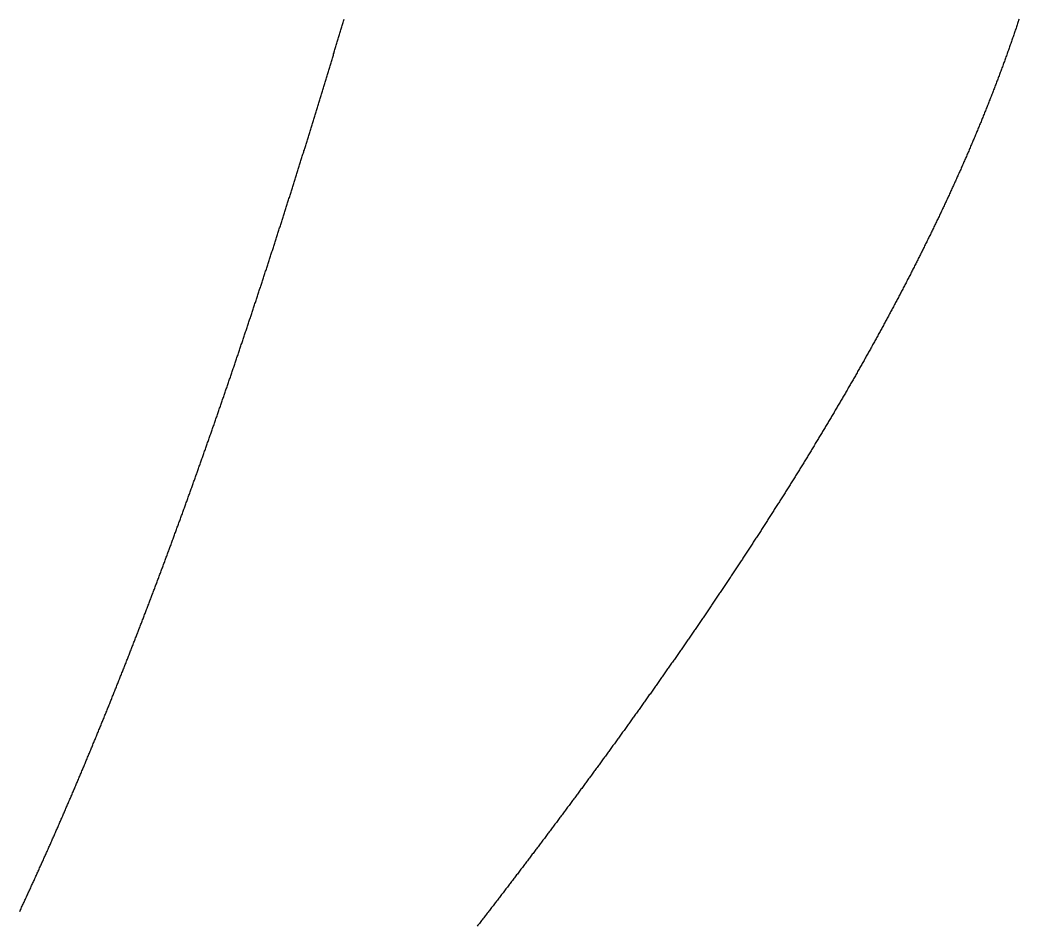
# Model space of a CAD drawing. Extents: x -12 to 116, y -14 to 98.
# Drawn here: x 39.917 to 43.672, y 34.621 to 38.026 of the extents above; entities that cross this region are included whole.
import ezdxf

# ---------------------------------------------------------------- set-up
doc = ezdxf.new("R2010")
doc.units = 0
doc.layers.get('0').update_dxf_attribs({"linetype": 'CONTINUOUS'})

msp = doc.modelspace()

# ---------------------------------------------------------------- linework, layer by layer
at = {"color": 7}
for points in [[(39.9161, 34.6756, 0), (39.9179, 34.6795, 0), (39.9197, 34.6834, 0), (39.9215, 34.6872, 0), (39.9233, 34.6911, 0), (39.9251, 34.695, 0), (39.9269, 34.6989, 0), (39.9287, 34.7028, 0), (39.9305, 34.7066, 0), (39.9323, 34.7105, 0), (39.9341, 34.7144, 0), (39.9359, 34.7183, 0), (39.9377, 34.7222, 0), (39.9395, 34.726, 0), (39.9413, 34.7299, 0), (39.9431, 34.7338, 0), (39.9449, 34.7377, 0), (39.9466, 34.7416, 0), (39.9484, 34.7455, 0), (39.9502, 34.7494, 0), (39.952, 34.7532, 0), (39.9538, 34.7571, 0), (39.9556, 34.761, 0), (39.9574, 34.7649, 0), (39.9591, 34.7688, 0), (39.9609, 34.7727, 0), (39.9627, 34.7766, 0), (39.9645, 34.7805, 0), (39.9663, 34.7844, 0), (39.968, 34.7882, 0), (39.9698, 34.7921, 0), (39.9716, 34.796, 0), (39.9734, 34.7999, 0), (39.9751, 34.8038, 0), (39.9769, 34.8077, 0), (39.9787, 34.8116, 0), (39.9804, 34.8155, 0), (39.9822, 34.8194, 0), (39.984, 34.8233, 0), (39.9857, 34.8272, 0), (39.9875, 34.8311, 0), (39.9892, 34.835, 0), (39.991, 34.8389, 0), (39.9928, 34.8428, 0), (39.9945, 34.8467, 0), (39.9963, 34.8506, 0), (39.998, 34.8545, 0), (39.9998, 34.8584, 0), (40.0015, 34.8623, 0), (40.0033, 34.8662, 0), (40.005, 34.8701, 0), (40.0068, 34.874, 0), (40.0085, 34.8779, 0), (40.0103, 34.8818, 0), (40.012, 34.8857, 0), (40.0138, 34.8896, 0), (40.0155, 34.8935, 0), (40.0173, 34.8974, 0), (40.019, 34.9013, 0), (40.0208, 34.9052, 0), (40.0225, 34.9091, 0), (40.0242, 34.9131, 0), (40.026, 34.917, 0), (40.0277, 34.9209, 0), (40.0294, 34.9248, 0), (40.0312, 34.9287, 0), (40.0329, 34.9326, 0), (40.0346, 34.9365, 0), (40.0364, 34.9404, 0), (40.0381, 34.9443, 0), (40.0398, 34.9482, 0), (40.0416, 34.9522, 0), (40.0433, 34.9561, 0), (40.045, 34.96, 0), (40.0467, 34.9639, 0), (40.0485, 34.9678, 0), (40.0502, 34.9717, 0), (40.0519, 34.9756, 0), (40.0536, 34.9796, 0), (40.0553, 34.9835, 0), (40.057, 34.9874, 0), (40.0588, 34.9913, 0), (40.0605, 34.9952, 0), (40.0622, 34.9992, 0), (40.0639, 35.0031, 0), (40.0656, 35.007, 0), (40.0673, 35.0109, 0), (40.069, 35.0148, 0), (40.0707, 35.0188, 0), (40.0725, 35.0227, 0), (40.0742, 35.0266, 0), (40.0759, 35.0305, 0), (40.0776, 35.0344, 0), (40.0793, 35.0384, 0), (40.081, 35.0423, 0), (40.0827, 35.0462, 0), (40.0844, 35.0501, 0), (40.0861, 35.0541, 0), (40.0878, 35.058, 0), (40.0895, 35.0619, 0), (40.0912, 35.0658, 0), (40.0929, 35.0698, 0), (40.0946, 35.0737, 0), (40.0963, 35.0776, 0), (40.0979, 35.0816, 0), (40.0996, 35.0855, 0), (40.1013, 35.0894, 0), (40.103, 35.0933, 0), (40.1047, 35.0973, 0), (40.1064, 35.1012, 0), (40.1081, 35.1051, 0), (40.1098, 35.1091, 0), (40.1114, 35.113, 0), (40.1131, 35.1169, 0), (40.1148, 35.1209, 0), (40.1165, 35.1248, 0), (40.1182, 35.1287, 0), (40.1198, 35.1327, 0), (40.1215, 35.1366, 0), (40.1232, 35.1405, 0), (40.1249, 35.1445, 0), (40.1266, 35.1484, 0), (40.1282, 35.1523, 0), (40.1299, 35.1563, 0), (40.1316, 35.1602, 0), (40.1332, 35.1642, 0), (40.1349, 35.1681, 0), (40.1366, 35.172, 0), (40.1382, 35.176, 0), (40.1399, 35.1799, 0), (40.1416, 35.1839, 0), (40.1432, 35.1878, 0), (40.1449, 35.1917, 0), (40.1466, 35.1957, 0), (40.1482, 35.1996, 0), (40.1499, 35.2036, 0), (40.1515, 35.2075, 0), (40.1532, 35.2114, 0), (40.1549, 35.2154, 0), (40.1565, 35.2193, 0), (40.1582, 35.2233, 0), (40.1598, 35.2272, 0), (40.1615, 35.2312, 0), (40.1631, 35.2351, 0), (40.1648, 35.2391, 0), (40.1664, 35.243, 0), (40.1681, 35.247, 0), (40.1697, 35.2509, 0), (40.1714, 35.2548, 0), (40.173, 35.2588, 0), (40.1747, 35.2627, 0), (40.1763, 35.2667, 0), (40.178, 35.2706, 0), (40.1796, 35.2746, 0), (40.1813, 35.2785, 0), (40.1829, 35.2825, 0), (40.1845, 35.2864, 0), (40.1862, 35.2904, 0), (40.1878, 35.2943, 0), (40.1895, 35.2983, 0), (40.1911, 35.3022, 0), (40.1927, 35.3062, 0), (40.1944, 35.3101, 0), (40.196, 35.3141, 0), (40.1976, 35.3181, 0), (40.1993, 35.322, 0), (40.2009, 35.326, 0), (40.2025, 35.3299, 0), (40.2041, 35.3339, 0), (40.2058, 35.3378, 0), (40.2074, 35.3418, 0), (40.209, 35.3457, 0), (40.2107, 35.3497, 0), (40.2123, 35.3537, 0), (40.2139, 35.3576, 0), (40.2155, 35.3616, 0), (40.2171, 35.3655, 0), (40.2188, 35.3695, 0), (40.2204, 35.3734, 0), (40.222, 35.3774, 0), (40.2236, 35.3814, 0), (40.2252, 35.3853, 0), (40.2269, 35.3893, 0), (40.2285, 35.3932, 0), (40.2301, 35.3972, 0), (40.2317, 35.4012, 0), (40.2333, 35.4051, 0), (40.2349, 35.4091, 0), (40.2365, 35.4131, 0), (40.2381, 35.417, 0), (40.2397, 35.421, 0), (40.2414, 35.4249, 0), (40.243, 35.4289, 0), (40.2446, 35.4329, 0), (40.2462, 35.4368, 0), (40.2478, 35.4408, 0), (40.2494, 35.4448, 0), (40.251, 35.4487, 0), (40.2526, 35.4527, 0), (40.2542, 35.4567, 0), (40.2558, 35.4606, 0), (40.2574, 35.4646, 0), (40.259, 35.4686, 0), (40.2606, 35.4725, 0), (40.2622, 35.4765, 0), (40.2638, 35.4805, 0), (40.2654, 35.4844, 0), (40.267, 35.4884, 0), (40.2685, 35.4924, 0), (40.2701, 35.4964, 0), (40.2717, 35.5003, 0), (40.2733, 35.5043, 0), (40.2749, 35.5083, 0), (40.2765, 35.5122, 0), (40.2781, 35.5162, 0), (40.2797, 35.5202, 0), (40.2813, 35.5242, 0), (40.2828, 35.5281, 0), (40.2844, 35.5321, 0), (40.286, 35.5361, 0), (40.2876, 35.54, 0), (40.2892, 35.544, 0), (40.2908, 35.548, 0), (40.2923, 35.552, 0), (40.2939, 35.5559, 0), (40.2955, 35.5599, 0), (40.2971, 35.5639, 0), (40.2986, 35.5679, 0), (40.3002, 35.5719, 0), (40.3018, 35.5758, 0), (40.3034, 35.5798, 0), (40.3049, 35.5838, 0), (40.3065, 35.5878, 0), (40.3081, 35.5917, 0), (40.3097, 35.5957, 0), (40.3112, 35.5997, 0), (40.3128, 35.6037, 0), (40.3144, 35.6077, 0), (40.3159, 35.6116, 0), (40.3175, 35.6156, 0), (40.3191, 35.6196, 0), (40.3206, 35.6236, 0), (40.3222, 35.6276, 0), (40.3238, 35.6315, 0), (40.3253, 35.6355, 0), (40.3269, 35.6395, 0), (40.3284, 35.6435, 0), (40.33, 35.6475, 0), (40.3316, 35.6515, 0), (40.3331, 35.6554, 0), (40.3347, 35.6594, 0), (40.3362, 35.6634, 0), (40.3378, 35.6674, 0), (40.3393, 35.6714, 0), (40.3409, 35.6754, 0), (40.3424, 35.6794, 0), (40.344, 35.6833, 0), (40.3455, 35.6873, 0), (40.3471, 35.6913, 0), (40.3486, 35.6953, 0), (40.3502, 35.6993, 0), (40.3517, 35.7033, 0), (40.3533, 35.7073, 0), (40.3548, 35.7112, 0), (40.3564, 35.7152, 0), (40.3579, 35.7192, 0), (40.3595, 35.7232, 0), (40.361, 35.7272, 0), (40.3626, 35.7312, 0), (40.3641, 35.7352, 0), (40.3656, 35.7392, 0), (40.3672, 35.7432, 0), (40.3687, 35.7472, 0), (40.3703, 35.7511, 0), (40.3718, 35.7551, 0), (40.3733, 35.7591, 0), (40.3749, 35.7631, 0), (40.3764, 35.7671, 0), (40.3779, 35.7711, 0), (40.3795, 35.7751, 0), (40.381, 35.7791, 0), (40.3825, 35.7831, 0), (40.3841, 35.7871, 0), (40.3856, 35.7911, 0), (40.3871, 35.7951, 0), (40.3887, 35.7991, 0), (40.3902, 35.8031, 0), (40.3917, 35.8071, 0), (40.3932, 35.811, 0), (40.3948, 35.815, 0), (40.3963, 35.819, 0), (40.3978, 35.823, 0), (40.3993, 35.827, 0), (40.4009, 35.831, 0), (40.4024, 35.835, 0), (40.4039, 35.839, 0), (40.4054, 35.843, 0), (40.4069, 35.847, 0), (40.4085, 35.851, 0), (40.41, 35.855, 0), (40.4115, 35.859, 0), (40.413, 35.863, 0), (40.4145, 35.867, 0), (40.416, 35.871, 0), (40.4176, 35.875, 0), (40.4191, 35.879, 0), (40.4206, 35.883, 0), (40.4221, 35.887, 0), (40.4236, 35.891, 0), (40.4251, 35.895, 0), (40.4266, 35.899, 0), (40.4281, 35.903, 0), (40.4296, 35.907, 0), (40.4312, 35.911, 0), (40.4327, 35.915, 0), (40.4342, 35.919, 0), (40.4357, 35.923, 0), (40.4372, 35.9271, 0), (40.4387, 35.9311, 0), (40.4402, 35.9351, 0), (40.4417, 35.9391, 0), (40.4432, 35.9431, 0), (40.4447, 35.9471, 0), (40.4462, 35.9511, 0), (40.4477, 35.9551, 0), (40.4492, 35.9591, 0), (40.4507, 35.9631, 0), (40.4522, 35.9671, 0), (40.4537, 35.9711, 0), (40.4552, 35.9751, 0), (40.4567, 35.9791, 0), (40.4582, 35.9831, 0), (40.4597, 35.9871, 0), (40.4611, 35.9912, 0), (40.4626, 35.9952, 0), (40.4641, 35.9992, 0), (40.4656, 36.0032, 0), (40.4671, 36.0072, 0), (40.4686, 36.0112, 0), (40.4701, 36.0152, 0), (40.4716, 36.0192, 0), (40.4731, 36.0232, 0), (40.4746, 36.0272, 0), (40.476, 36.0313, 0), (40.4775, 36.0353, 0), (40.479, 36.0393, 0), (40.4805, 36.0433, 0), (40.482, 36.0473, 0), (40.4835, 36.0513, 0), (40.4849, 36.0553, 0), (40.4864, 36.0593, 0), (40.4879, 36.0634, 0), (40.4894, 36.0674, 0), (40.4909, 36.0714, 0), (40.4923, 36.0754, 0), (40.4938, 36.0794, 0), (40.4953, 36.0834, 0), (40.4968, 36.0874, 0), (40.4982, 36.0915, 0), (40.4997, 36.0955, 0), (40.5012, 36.0995, 0), (40.5027, 36.1035, 0), (40.5041, 36.1075, 0), (40.5056, 36.1115, 0), (40.5071, 36.1155, 0), (40.5085, 36.1196, 0), (40.51, 36.1236, 0), (40.5115, 36.1276, 0), (40.5129, 36.1316, 0), (40.5144, 36.1356, 0), (40.5159, 36.1397, 0), (40.5173, 36.1437, 0), (40.5188, 36.1477, 0), (40.5203, 36.1517, 0), (40.5217, 36.1557, 0), (40.5232, 36.1597, 0), (40.5247, 36.1638, 0), (40.5261, 36.1678, 0), (40.5276, 36.1718, 0), (40.529, 36.1758, 0), (40.5305, 36.1798, 0), (40.532, 36.1839, 0), (40.5334, 36.1879, 0), (40.5349, 36.1919, 0), (40.5363, 36.1959, 0), (40.5378, 36.2, 0), (40.5392, 36.204, 0), (40.5407, 36.208, 0), (40.5422, 36.212, 0), (40.5436, 36.216, 0), (40.5451, 36.2201, 0), (40.5465, 36.2241, 0), (40.548, 36.2281, 0), (40.5494, 36.2321, 0), (40.5509, 36.2362, 0), (40.5523, 36.2402, 0), (40.5538, 36.2442, 0), (40.5552, 36.2482, 0), (40.5567, 36.2523, 0), (40.5581, 36.2563, 0), (40.5596, 36.2603, 0), (40.561, 36.2643, 0), (40.5624, 36.2684, 0), (40.5639, 36.2724, 0), (40.5653, 36.2764, 0), (40.5668, 36.2804, 0), (40.5682, 36.2845, 0), (40.5697, 36.2885, 0), (40.5711, 36.2925, 0), (40.5725, 36.2966, 0), (40.574, 36.3006, 0), (40.5754, 36.3046, 0), (40.5769, 36.3086, 0), (40.5783, 36.3127, 0), (40.5797, 36.3167, 0), (40.5812, 36.3207, 0), (40.5826, 36.3248, 0), (40.584, 36.3288, 0), (40.5855, 36.3328, 0), (40.5869, 36.3368, 0), (40.5883, 36.3409, 0), (40.5898, 36.3449, 0), (40.5912, 36.3489, 0), (40.5926, 36.353, 0), (40.5941, 36.357, 0), (40.5955, 36.361, 0), (40.5969, 36.3651, 0), (40.5984, 36.3691, 0), (40.5998, 36.3731, 0), (40.6012, 36.3772, 0), (40.6026, 36.3812, 0), (40.6041, 36.3852, 0), (40.6055, 36.3893, 0), (40.6069, 36.3933, 0), (40.6083, 36.3973, 0), (40.6098, 36.4014, 0), (40.6112, 36.4054, 0), (40.6126, 36.4094, 0), (40.614, 36.4135, 0), (40.6154, 36.4175, 0), (40.6169, 36.4215, 0), (40.6183, 36.4256, 0), (40.6197, 36.4296, 0), (40.6211, 36.4336, 0), (40.6225, 36.4377, 0), (40.624, 36.4417, 0), (40.6254, 36.4457, 0), (40.6268, 36.4498, 0), (40.6282, 36.4538, 0), (40.6296, 36.4578, 0), (40.631, 36.4619, 0), (40.6324, 36.4659, 0), (40.6339, 36.47, 0), (40.6353, 36.474, 0), (40.6367, 36.478, 0), (40.6381, 36.4821, 0), (40.6395, 36.4861, 0), (40.6409, 36.4902, 0), (40.6423, 36.4942, 0), (40.6437, 36.4982, 0), (40.6451, 36.5023, 0), (40.6465, 36.5063, 0), (40.648, 36.5103, 0), (40.6494, 36.5144, 0), (40.6508, 36.5184, 0), (40.6522, 36.5225, 0), (40.6536, 36.5265, 0), (40.655, 36.5305, 0), (40.6564, 36.5346, 0), (40.6578, 36.5386, 0), (40.6592, 36.5427, 0), (40.6606, 36.5467, 0), (40.662, 36.5508, 0), (40.6634, 36.5548, 0), (40.6648, 36.5588, 0), (40.6662, 36.5629, 0), (40.6676, 36.5669, 0), (40.669, 36.571, 0), (40.6704, 36.575, 0), (40.6718, 36.5791, 0), (40.6732, 36.5831, 0), (40.6746, 36.5871, 0), (40.676, 36.5912, 0), (40.6773, 36.5952, 0), (40.6787, 36.5993, 0), (40.6801, 36.6033, 0), (40.6815, 36.6074, 0), (40.6829, 36.6114, 0), (40.6843, 36.6154, 0), (40.6857, 36.6195, 0), (40.6871, 36.6235, 0), (40.6885, 36.6276, 0), (40.6899, 36.6316, 0), (40.6913, 36.6357, 0), (40.6926, 36.6397, 0), (40.694, 36.6438, 0), (40.6954, 36.6478, 0), (40.6968, 36.6519, 0), (40.6982, 36.6559, 0), (40.6996, 36.66, 0), (40.7009, 36.664, 0), (40.7023, 36.6681, 0), (40.7037, 36.6721, 0), (40.7051, 36.6761, 0), (40.7065, 36.6802, 0), (40.7079, 36.6842, 0), (40.7092, 36.6883, 0), (40.7106, 36.6923, 0), (40.712, 36.6964, 0), (40.7134, 36.7004, 0), (40.7148, 36.7045, 0), (40.7161, 36.7085, 0), (40.7175, 36.7126, 0), (40.7189, 36.7166, 0), (40.7203, 36.7207, 0), (40.7216, 36.7247, 0), (40.723, 36.7288, 0), (40.7244, 36.7328, 0), (40.7258, 36.7369, 0), (40.7271, 36.7409, 0), (40.7285, 36.745, 0), (40.7299, 36.749, 0), (40.7312, 36.7531, 0), (40.7326, 36.7571, 0), (40.734, 36.7612, 0), (40.7354, 36.7653, 0), (40.7367, 36.7693, 0), (40.7381, 36.7734, 0), (40.7395, 36.7774, 0), (40.7408, 36.7815, 0), (40.7422, 36.7855, 0), (40.7436, 36.7896, 0), (40.7449, 36.7936, 0), (40.7463, 36.7977, 0), (40.7477, 36.8017, 0), (40.749, 36.8058, 0), (40.7504, 36.8098, 0), (40.7517, 36.8139, 0), (40.7531, 36.818, 0), (40.7545, 36.822, 0), (40.7558, 36.8261, 0), (40.7572, 36.8301, 0), (40.7585, 36.8342, 0), (40.7599, 36.8382, 0), (40.7613, 36.8423, 0), (40.7626, 36.8463, 0), (40.764, 36.8504, 0), (40.7653, 36.8545, 0), (40.7667, 36.8585, 0), (40.768, 36.8626, 0), (40.7694, 36.8666, 0), (40.7708, 36.8707, 0), (40.7721, 36.8747, 0), (40.7735, 36.8788, 0), (40.7748, 36.8829, 0), (40.7762, 36.8869, 0), (40.7775, 36.891, 0), (40.7789, 36.895, 0), (40.7802, 36.8991, 0), (40.7816, 36.9031, 0), (40.7829, 36.9072, 0), (40.7843, 36.9113, 0), (40.7856, 36.9153, 0), (40.787, 36.9194, 0), (40.7883, 36.9234, 0), (40.7897, 36.9275, 0), (40.791, 36.9316, 0), (40.7924, 36.9356, 0), (40.7937, 36.9397, 0), (40.795, 36.9437, 0), (40.7964, 36.9478, 0), (40.7977, 36.9519, 0), (40.7991, 36.9559, 0), (40.8004, 36.96, 0), (40.8018, 36.964, 0), (40.8031, 36.9681, 0), (40.8044, 36.9722, 0), (40.8058, 36.9762, 0), (40.8071, 36.9803, 0), (40.8085, 36.9844, 0), (40.8098, 36.9884, 0), (40.8111, 36.9925, 0), (40.8125, 36.9965, 0), (40.8138, 37.0006, 0), (40.8152, 37.0047, 0), (40.8165, 37.0087, 0), (40.8178, 37.0128, 0), (40.8192, 37.0169, 0), (40.8205, 37.0209, 0), (40.8218, 37.025, 0), (40.8232, 37.0291, 0), (40.8245, 37.0331, 0), (40.8258, 37.0372, 0), (40.8272, 37.0412, 0), (40.8285, 37.0453, 0), (40.8298, 37.0494, 0), (40.8312, 37.0534, 0), (40.8325, 37.0575, 0), (40.8338, 37.0616, 0), (40.8351, 37.0656, 0), (40.8365, 37.0697, 0), (40.8378, 37.0738, 0), (40.8391, 37.0778, 0), (40.8405, 37.0819, 0), (40.8418, 37.086, 0), (40.8431, 37.09, 0), (40.8444, 37.0941, 0), (40.8458, 37.0982, 0), (40.8471, 37.1022, 0), (40.8484, 37.1063, 0), (40.8497, 37.1104, 0), (40.8511, 37.1144, 0), (40.8524, 37.1185, 0), (40.8537, 37.1226, 0), (40.855, 37.1266, 0), (40.8563, 37.1307, 0), (40.8577, 37.1348, 0), (40.859, 37.1389, 0), (40.8603, 37.1429, 0), (40.8616, 37.147, 0), (40.8629, 37.1511, 0), (40.8643, 37.1551, 0), (40.8656, 37.1592, 0), (40.8669, 37.1633, 0), (40.8682, 37.1673, 0), (40.8695, 37.1714, 0), (40.8708, 37.1755, 0), (40.8721, 37.1795, 0), (40.8735, 37.1836, 0), (40.8748, 37.1877, 0), (40.8761, 37.1918, 0), (40.8774, 37.1958, 0), (40.8787, 37.1999, 0), (40.88, 37.204, 0), (40.8813, 37.208, 0), (40.8826, 37.2121, 0), (40.884, 37.2162, 0), (40.8853, 37.2203, 0), (40.8866, 37.2243, 0), (40.8879, 37.2284, 0), (40.8892, 37.2325, 0), (40.8905, 37.2365, 0), (40.8918, 37.2406, 0), (40.8931, 37.2447, 0), (40.8944, 37.2488, 0), (40.8957, 37.2528, 0), (40.897, 37.2569, 0), (40.8983, 37.261, 0), (40.8996, 37.2651, 0), (40.9009, 37.2691, 0), (40.9022, 37.2732, 0), (40.9035, 37.2773, 0), (40.9049, 37.2814, 0), (40.9062, 37.2854, 0), (40.9075, 37.2895, 0), (40.9088, 37.2936, 0), (40.9101, 37.2977, 0), (40.9114, 37.3017, 0), (40.9127, 37.3058, 0), (40.914, 37.3099, 0), (40.9152, 37.314, 0), (40.9165, 37.318, 0), (40.9178, 37.3221, 0), (40.9191, 37.3262, 0), (40.9204, 37.3303, 0), (40.9217, 37.3343, 0), (40.923, 37.3384, 0), (40.9243, 37.3425, 0), (40.9256, 37.3466, 0), (40.9269, 37.3506, 0), (40.9282, 37.3547, 0), (40.9295, 37.3588, 0), (40.9308, 37.3629, 0), (40.9321, 37.367, 0), (40.9334, 37.371, 0), (40.9347, 37.3751, 0), (40.936, 37.3792, 0), (40.9372, 37.3833, 0), (40.9385, 37.3873, 0), (40.9398, 37.3914, 0), (40.9411, 37.3955, 0), (40.9424, 37.3996, 0), (40.9437, 37.4037, 0), (40.945, 37.4077, 0), (40.9463, 37.4118, 0), (40.9475, 37.4159, 0), (40.9488, 37.42, 0), (40.9501, 37.4241, 0), (40.9514, 37.4281, 0), (40.9527, 37.4322, 0), (40.954, 37.4363, 0), (40.9553, 37.4404, 0), (40.9565, 37.4445, 0), (40.9578, 37.4485, 0), (40.9591, 37.4526, 0), (40.9604, 37.4567, 0), (40.9617, 37.4608, 0), (40.9629, 37.4649, 0), (40.9642, 37.4689, 0), (40.9655, 37.473, 0), (40.9668, 37.4771, 0), (40.9681, 37.4812, 0), (40.9693, 37.4853, 0), (40.9706, 37.4894, 0), (40.9719, 37.4934, 0), (40.9732, 37.4975, 0), (40.9744, 37.5016, 0), (40.9757, 37.5057, 0), (40.977, 37.5098, 0), (40.9783, 37.5139, 0), (40.9795, 37.5179, 0), (40.9808, 37.522, 0), (40.9821, 37.5261, 0), (40.9834, 37.5302, 0), (40.9846, 37.5343, 0), (40.9859, 37.5384, 0), (40.9872, 37.5424, 0), (40.9885, 37.5465, 0), (40.9897, 37.5506, 0), (40.991, 37.5547, 0), (40.9923, 37.5588, 0), (40.9935, 37.5629, 0), (40.9948, 37.5669, 0), (40.9961, 37.571, 0), (40.9973, 37.5751, 0), (40.9986, 37.5792, 0), (40.9999, 37.5833, 0), (41.0011, 37.5874, 0), (41.0024, 37.5915, 0), (41.0037, 37.5955, 0), (41.0049, 37.5996, 0), (41.0062, 37.6037, 0), (41.0075, 37.6078, 0), (41.0087, 37.6119, 0), (41.01, 37.616, 0), (41.0113, 37.6201, 0), (41.0125, 37.6241, 0), (41.0138, 37.6282, 0), (41.015, 37.6323, 0), (41.0163, 37.6364, 0), (41.0176, 37.6405, 0), (41.0188, 37.6446, 0), (41.0201, 37.6487, 0), (41.0214, 37.6528, 0), (41.0226, 37.6568, 0), (41.0239, 37.6609, 0), (41.0251, 37.665, 0), (41.0264, 37.6691, 0), (41.0276, 37.6732, 0), (41.0289, 37.6773, 0), (41.0302, 37.6814, 0), (41.0314, 37.6855, 0), (41.0327, 37.6896, 0), (41.0339, 37.6936, 0), (41.0352, 37.6977, 0), (41.0364, 37.7018, 0), (41.0377, 37.7059, 0), (41.0389, 37.71, 0), (41.0402, 37.7141, 0), (41.0414, 37.7182, 0), (41.0427, 37.7223, 0), (41.0439, 37.7264, 0), (41.0452, 37.7305, 0), (41.0464, 37.7345, 0), (41.0477, 37.7386, 0), (41.0489, 37.7427, 0), (41.0502, 37.7468, 0), (41.0514, 37.7509, 0), (41.0527, 37.755, 0), (41.0539, 37.7591, 0), (41.0552, 37.7632, 0), (41.0564, 37.7673, 0), (41.0577, 37.7714, 0), (41.0589, 37.7755, 0), (41.0602, 37.7795, 0), (41.0614, 37.7836, 0), (41.0627, 37.7877, 0), (41.0639, 37.7918, 0), (41.0652, 37.7959, 0), (41.0664, 37.8, 0), (41.0676, 37.8041, 0), (41.0689, 37.8082, 0), (41.0701, 37.8123, 0), (41.0714, 37.8164, 0), (41.0726, 37.8205, 0), (41.0739, 37.8246, 0), (41.0751, 37.8287, 0), (41.0763, 37.8328, 0), (41.0776, 37.8368, 0), (41.0788, 37.8409, 0), (41.0801, 37.845, 0), (41.0813, 37.8491, 0), (41.0825, 37.8532, 0), (41.0838, 37.8573, 0), (41.085, 37.8614, 0), (41.0862, 37.8655, 0), (41.0875, 37.8696, 0), (41.0887, 37.8737, 0), (41.0899, 37.8778, 0), (41.0912, 37.8819, 0), (41.0924, 37.886, 0), (41.0937, 37.8901, 0), (41.0949, 37.8942, 0), (41.0961, 37.8983, 0), (41.0974, 37.9024, 0), (41.0986, 37.9065, 0), (41.0998, 37.9106, 0), (41.1011, 37.9147, 0), (41.1023, 37.9187, 0), (41.1035, 37.9228, 0), (41.1047, 37.9269, 0), (41.106, 37.931, 0), (41.1072, 37.9351, 0), (41.1084, 37.9392, 0), (41.1097, 37.9433, 0), (41.1109, 37.9474, 0), (41.1121, 37.9515, 0), (41.1133, 37.9556, 0), (41.1146, 37.9597, 0), (41.1158, 37.9638, 0), (41.117, 37.9679, 0), (41.1183, 37.972, 0), (41.1195, 37.9761, 0), (41.1207, 37.9802, 0), (41.1219, 37.9843, 0), (41.1232, 37.9884, 0), (41.1244, 37.9925, 0), (41.1256, 37.9966, 0), (41.1268, 38.0007, 0), (41.128, 38.0048, 0), (41.1293, 38.0089, 0), (41.1305, 38.013, 0), (41.1317, 38.0171, 0), (41.1329, 38.0212, 0), (41.1342, 38.0253, 0), (41.1354, 38.0294, 0)], [(43.6721, 38.0293, 0), (43.6707, 38.0251, 0), (43.6693, 38.0209, 0), (43.668, 38.0167, 0), (43.6666, 38.0125, 0), (43.6652, 38.0083, 0), (43.6637, 38.0041, 0), (43.6623, 37.9999, 0), (43.6609, 37.9957, 0), (43.6595, 37.9916, 0), (43.6581, 37.9874, 0), (43.6567, 37.9832, 0), (43.6552, 37.979, 0), (43.6538, 37.9748, 0), (43.6524, 37.9706, 0), (43.6509, 37.9664, 0), (43.6495, 37.9623, 0), (43.6481, 37.9581, 0), (43.6466, 37.9539, 0), (43.6452, 37.9497, 0), (43.6437, 37.9455, 0), (43.6423, 37.9414, 0), (43.6408, 37.9372, 0), (43.6393, 37.933, 0), (43.6379, 37.9288, 0), (43.6364, 37.9247, 0), (43.6349, 37.9205, 0), (43.6335, 37.9163, 0), (43.632, 37.9122, 0), (43.6305, 37.908, 0), (43.629, 37.9038, 0), (43.6275, 37.8997, 0), (43.626, 37.8955, 0), (43.6245, 37.8913, 0), (43.623, 37.8872, 0), (43.6215, 37.883, 0), (43.62, 37.8789, 0), (43.6185, 37.8747, 0), (43.617, 37.8705, 0), (43.6155, 37.8664, 0), (43.614, 37.8622, 0), (43.6125, 37.8581, 0), (43.6109, 37.8539, 0), (43.6094, 37.8498, 0), (43.6079, 37.8456, 0), (43.6063, 37.8415, 0), (43.6048, 37.8373, 0), (43.6033, 37.8332, 0), (43.6017, 37.829, 0), (43.6002, 37.8249, 0), (43.5986, 37.8208, 0), (43.5971, 37.8166, 0), (43.5955, 37.8125, 0), (43.594, 37.8083, 0), (43.5924, 37.8042, 0), (43.5908, 37.8001, 0), (43.5893, 37.7959, 0), (43.5877, 37.7918, 0), (43.5861, 37.7876, 0), (43.5846, 37.7835, 0), (43.583, 37.7794, 0), (43.5814, 37.7753, 0), (43.5798, 37.7711, 0), (43.5782, 37.767, 0), (43.5766, 37.7629, 0), (43.575, 37.7587, 0), (43.5734, 37.7546, 0), (43.5718, 37.7505, 0), (43.5702, 37.7464, 0), (43.5686, 37.7423, 0), (43.567, 37.7381, 0), (43.5654, 37.734, 0), (43.5638, 37.7299, 0), (43.5622, 37.7258, 0), (43.5605, 37.7217, 0), (43.5589, 37.7176, 0), (43.5573, 37.7134, 0), (43.5557, 37.7093, 0), (43.554, 37.7052, 0), (43.5524, 37.7011, 0), (43.5508, 37.697, 0), (43.5491, 37.6929, 0), (43.5475, 37.6888, 0), (43.5458, 37.6847, 0), (43.5442, 37.6806, 0), (43.5425, 37.6765, 0), (43.5409, 37.6724, 0), (43.5392, 37.6683, 0), (43.5375, 37.6642, 0), (43.5359, 37.6601, 0), (43.5342, 37.656, 0), (43.5325, 37.6519, 0), (43.5309, 37.6478, 0), (43.5292, 37.6437, 0), (43.5275, 37.6396, 0), (43.5258, 37.6355, 0), (43.5241, 37.6314, 0), (43.5225, 37.6273, 0), (43.5208, 37.6233, 0), (43.5191, 37.6192, 0), (43.5174, 37.6151, 0), (43.5157, 37.611, 0), (43.514, 37.6069, 0), (43.5123, 37.6028, 0), (43.5106, 37.5988, 0), (43.5089, 37.5947, 0), (43.5072, 37.5906, 0), (43.5054, 37.5865, 0), (43.5037, 37.5824, 0), (43.502, 37.5784, 0), (43.5003, 37.5743, 0), (43.4986, 37.5702, 0), (43.4968, 37.5662, 0), (43.4951, 37.5621, 0), (43.4934, 37.558, 0), (43.4916, 37.5539, 0), (43.4899, 37.5499, 0), (43.4881, 37.5458, 0), (43.4864, 37.5418, 0), (43.4847, 37.5377, 0), (43.4829, 37.5336, 0), (43.4812, 37.5296, 0), (43.4794, 37.5255, 0), (43.4776, 37.5214, 0), (43.4759, 37.5174, 0), (43.4741, 37.5133, 0), (43.4724, 37.5093, 0), (43.4706, 37.5052, 0), (43.4688, 37.5012, 0), (43.467, 37.4971, 0), (43.4653, 37.4931, 0), (43.4635, 37.489, 0), (43.4617, 37.485, 0), (43.4599, 37.4809, 0), (43.4581, 37.4769, 0), (43.4563, 37.4728, 0), (43.4546, 37.4688, 0), (43.4528, 37.4647, 0), (43.451, 37.4607, 0), (43.4492, 37.4567, 0), (43.4474, 37.4526, 0), (43.4456, 37.4486, 0), (43.4438, 37.4445, 0), (43.442, 37.4405, 0), (43.4401, 37.4365, 0), (43.4383, 37.4324, 0), (43.4365, 37.4284, 0), (43.4347, 37.4244, 0), (43.4329, 37.4203, 0), (43.431, 37.4163, 0), (43.4292, 37.4123, 0), (43.4274, 37.4083, 0), (43.4256, 37.4042, 0), (43.4237, 37.4002, 0), (43.4219, 37.3962, 0), (43.4201, 37.3922, 0), (43.4182, 37.3881, 0), (43.4164, 37.3841, 0), (43.4145, 37.3801, 0), (43.4127, 37.3761, 0), (43.4108, 37.3721, 0), (43.409, 37.3681, 0), (43.4071, 37.364, 0), (43.4053, 37.36, 0), (43.4034, 37.356, 0), (43.4015, 37.352, 0), (43.3997, 37.348, 0), (43.3978, 37.344, 0), (43.3959, 37.34, 0), (43.3941, 37.336, 0), (43.3922, 37.332, 0), (43.3903, 37.328, 0), (43.3884, 37.3239, 0), (43.3866, 37.3199, 0), (43.3847, 37.3159, 0), (43.3828, 37.3119, 0), (43.3809, 37.3079, 0), (43.379, 37.3039, 0), (43.3771, 37.2999, 0), (43.3752, 37.296, 0), (43.3733, 37.292, 0), (43.3714, 37.288, 0), (43.3695, 37.284, 0), (43.3676, 37.28, 0), (43.3657, 37.276, 0), (43.3638, 37.272, 0), (43.3619, 37.268, 0), (43.36, 37.264, 0), (43.3581, 37.26, 0), (43.3561, 37.256, 0), (43.3542, 37.2521, 0), (43.3523, 37.2481, 0), (43.3504, 37.2441, 0), (43.3484, 37.2401, 0), (43.3465, 37.2361, 0), (43.3446, 37.2322, 0), (43.3427, 37.2282, 0), (43.3407, 37.2242, 0), (43.3388, 37.2202, 0), (43.3368, 37.2163, 0), (43.3349, 37.2123, 0), (43.333, 37.2083, 0), (43.331, 37.2043, 0), (43.3291, 37.2004, 0), (43.3271, 37.1964, 0), (43.3252, 37.1924, 0), (43.3232, 37.1885, 0), (43.3212, 37.1845, 0), (43.3193, 37.1805, 0), (43.3173, 37.1766, 0), (43.3154, 37.1726, 0), (43.3134, 37.1686, 0), (43.3114, 37.1647, 0), (43.3095, 37.1607, 0), (43.3075, 37.1568, 0), (43.3055, 37.1528, 0), (43.3035, 37.1488, 0), (43.3016, 37.1449, 0), (43.2996, 37.1409, 0), (43.2976, 37.137, 0), (43.2956, 37.133, 0), (43.2936, 37.1291, 0), (43.2916, 37.1251, 0), (43.2896, 37.1212, 0), (43.2876, 37.1172, 0), (43.2857, 37.1133, 0), (43.2837, 37.1093, 0), (43.2817, 37.1054, 0), (43.2797, 37.1014, 0), (43.2777, 37.0975, 0), (43.2756, 37.0936, 0), (43.2736, 37.0896, 0), (43.2716, 37.0857, 0), (43.2696, 37.0817, 0), (43.2676, 37.0778, 0), (43.2656, 37.0739, 0), (43.2636, 37.0699, 0), (43.2616, 37.066, 0), (43.2595, 37.0621, 0), (43.2575, 37.0581, 0), (43.2555, 37.0542, 0), (43.2535, 37.0503, 0), (43.2514, 37.0463, 0), (43.2494, 37.0424, 0), (43.2474, 37.0385, 0), (43.2453, 37.0346, 0), (43.2433, 37.0306, 0), (43.2413, 37.0267, 0), (43.2392, 37.0228, 0), (43.2372, 37.0189, 0), (43.2351, 37.0149, 0), (43.2331, 37.011, 0), (43.231, 37.0071, 0), (43.229, 37.0032, 0), (43.2269, 36.9993, 0), (43.2249, 36.9953, 0), (43.2228, 36.9914, 0), (43.2208, 36.9875, 0), (43.2187, 36.9836, 0), (43.2166, 36.9797, 0), (43.2146, 36.9758, 0), (43.2125, 36.9719, 0), (43.2104, 36.968, 0), (43.2084, 36.964, 0), (43.2063, 36.9601, 0), (43.2042, 36.9562, 0), (43.2021, 36.9523, 0), (43.2001, 36.9484, 0), (43.198, 36.9445, 0), (43.1959, 36.9406, 0), (43.1938, 36.9367, 0), (43.1917, 36.9328, 0), (43.1896, 36.9289, 0), (43.1876, 36.925, 0), (43.1855, 36.9211, 0), (43.1834, 36.9172, 0), (43.1813, 36.9133, 0), (43.1792, 36.9094, 0), (43.1771, 36.9055, 0), (43.175, 36.9016, 0), (43.1729, 36.8978, 0), (43.1708, 36.8939, 0), (43.1687, 36.89, 0), (43.1666, 36.8861, 0), (43.1645, 36.8822, 0), (43.1624, 36.8783, 0), (43.1602, 36.8744, 0), (43.1581, 36.8705, 0), (43.156, 36.8667, 0), (43.1539, 36.8628, 0), (43.1518, 36.8589, 0), (43.1497, 36.855, 0), (43.1475, 36.8511, 0), (43.1454, 36.8473, 0), (43.1433, 36.8434, 0), (43.1412, 36.8395, 0), (43.139, 36.8356, 0), (43.1369, 36.8317, 0), (43.1348, 36.8279, 0), (43.1326, 36.824, 0), (43.1305, 36.8201, 0), (43.1284, 36.8163, 0), (43.1262, 36.8124, 0), (43.1241, 36.8085, 0), (43.1219, 36.8046, 0), (43.1198, 36.8008, 0), (43.1176, 36.7969, 0), (43.1155, 36.793, 0), (43.1133, 36.7892, 0), (43.1112, 36.7853, 0), (43.109, 36.7815, 0), (43.1069, 36.7776, 0), (43.1047, 36.7737, 0), (43.1026, 36.7699, 0), (43.1004, 36.766, 0), (43.0982, 36.7621, 0), (43.0961, 36.7583, 0), (43.0939, 36.7544, 0), (43.0917, 36.7506, 0), (43.0896, 36.7467, 0), (43.0874, 36.7429, 0), (43.0852, 36.739, 0), (43.0831, 36.7352, 0), (43.0809, 36.7313, 0), (43.0787, 36.7275, 0), (43.0765, 36.7236, 0), (43.0744, 36.7198, 0), (43.0722, 36.7159, 0), (43.07, 36.7121, 0), (43.0678, 36.7082, 0), (43.0656, 36.7044, 0), (43.0634, 36.7005, 0), (43.0612, 36.6967, 0), (43.059, 36.6929, 0), (43.0569, 36.689, 0), (43.0547, 36.6852, 0), (43.0525, 36.6813, 0), (43.0503, 36.6775, 0), (43.0481, 36.6737, 0), (43.0459, 36.6698, 0), (43.0437, 36.666, 0), (43.0415, 36.6622, 0), (43.0393, 36.6583, 0), (43.037, 36.6545, 0), (43.0348, 36.6507, 0), (43.0326, 36.6468, 0), (43.0304, 36.643, 0), (43.0282, 36.6392, 0), (43.026, 36.6353, 0), (43.0238, 36.6315, 0), (43.0216, 36.6277, 0), (43.0193, 36.6239, 0), (43.0171, 36.62, 0), (43.0149, 36.6162, 0), (43.0127, 36.6124, 0), (43.0104, 36.6086, 0), (43.0082, 36.6047, 0), (43.006, 36.6009, 0), (43.0038, 36.5971, 0), (43.0015, 36.5933, 0), (42.9993, 36.5895, 0), (42.9971, 36.5856, 0), (42.9948, 36.5818, 0), (42.9926, 36.578, 0), (42.9904, 36.5742, 0), (42.9881, 36.5704, 0), (42.9859, 36.5666, 0), (42.9836, 36.5628, 0), (42.9814, 36.559, 0), (42.9791, 36.5551, 0), (42.9769, 36.5513, 0), (42.9746, 36.5475, 0), (42.9724, 36.5437, 0), (42.9701, 36.5399, 0), (42.9679, 36.5361, 0), (42.9656, 36.5323, 0), (42.9634, 36.5285, 0), (42.9611, 36.5247, 0), (42.9589, 36.5209, 0), (42.9566, 36.5171, 0), (42.9543, 36.5133, 0), (42.9521, 36.5095, 0), (42.9498, 36.5057, 0), (42.9475, 36.5019, 0), (42.9453, 36.4981, 0), (42.943, 36.4943, 0), (42.9407, 36.4905, 0), (42.9385, 36.4867, 0), (42.9362, 36.4829, 0), (42.9339, 36.4791, 0), (42.9316, 36.4753, 0), (42.9294, 36.4715, 0), (42.9271, 36.4677, 0), (42.9248, 36.464, 0), (42.9225, 36.4602, 0), (42.9202, 36.4564, 0), (42.9179, 36.4526, 0), (42.9157, 36.4488, 0), (42.9134, 36.445, 0), (42.9111, 36.4412, 0), (42.9088, 36.4375, 0), (42.9065, 36.4337, 0), (42.9042, 36.4299, 0), (42.9019, 36.4261, 0), (42.8996, 36.4223, 0), (42.8973, 36.4185, 0), (42.895, 36.4148, 0), (42.8927, 36.411, 0), (42.8904, 36.4072, 0), (42.8881, 36.4034, 0), (42.8858, 36.3997, 0), (42.8835, 36.3959, 0), (42.8812, 36.3921, 0), (42.8789, 36.3883, 0), (42.8766, 36.3846, 0), (42.8743, 36.3808, 0), (42.872, 36.377, 0), (42.8697, 36.3733, 0), (42.8673, 36.3695, 0), (42.865, 36.3657, 0), (42.8627, 36.362, 0), (42.8604, 36.3582, 0), (42.8581, 36.3544, 0), (42.8558, 36.3507, 0), (42.8534, 36.3469, 0), (42.8511, 36.3431, 0), (42.8488, 36.3394, 0), (42.8465, 36.3356, 0), (42.8441, 36.3318, 0), (42.8418, 36.3281, 0), (42.8395, 36.3243, 0), (42.8371, 36.3206, 0), (42.8348, 36.3168, 0), (42.8325, 36.313, 0), (42.8301, 36.3093, 0), (42.8278, 36.3055, 0), (42.8255, 36.3018, 0), (42.8231, 36.298, 0), (42.8208, 36.2943, 0), (42.8184, 36.2905, 0), (42.8161, 36.2868, 0), (42.8138, 36.283, 0), (42.8114, 36.2793, 0), (42.8091, 36.2755, 0), (42.8067, 36.2718, 0), (42.8044, 36.268, 0), (42.802, 36.2643, 0), (42.7997, 36.2605, 0), (42.7973, 36.2568, 0), (42.795, 36.253, 0), (42.7926, 36.2493, 0), (42.7903, 36.2456, 0), (42.7879, 36.2418, 0), (42.7855, 36.2381, 0), (42.7832, 36.2343, 0), (42.7808, 36.2306, 0), (42.7785, 36.2268, 0), (42.7761, 36.2231, 0), (42.7737, 36.2194, 0), (42.7714, 36.2156, 0), (42.769, 36.2119, 0), (42.7666, 36.2082, 0), (42.7643, 36.2044, 0), (42.7619, 36.2007, 0), (42.7595, 36.197, 0), (42.7572, 36.1932, 0), (42.7548, 36.1895, 0), (42.7524, 36.1858, 0), (42.75, 36.182, 0), (42.7477, 36.1783, 0), (42.7453, 36.1746, 0), (42.7429, 36.1708, 0), (42.7405, 36.1671, 0), (42.7381, 36.1634, 0), (42.7357, 36.1597, 0), (42.7334, 36.1559, 0), (42.731, 36.1522, 0), (42.7286, 36.1485, 0), (42.7262, 36.1448, 0), (42.7238, 36.141, 0), (42.7214, 36.1373, 0), (42.719, 36.1336, 0), (42.7166, 36.1299, 0), (42.7142, 36.1262, 0), (42.7119, 36.1224, 0), (42.7095, 36.1187, 0), (42.7071, 36.115, 0), (42.7047, 36.1113, 0), (42.7023, 36.1076, 0), (42.6999, 36.1039, 0), (42.6975, 36.1002, 0), (42.6951, 36.0964, 0), (42.6927, 36.0927, 0), (42.6903, 36.089, 0), (42.6878, 36.0853, 0), (42.6854, 36.0816, 0), (42.683, 36.0779, 0), (42.6806, 36.0742, 0), (42.6782, 36.0705, 0), (42.6758, 36.0668, 0), (42.6734, 36.063, 0), (42.671, 36.0593, 0), (42.6686, 36.0556, 0), (42.6661, 36.0519, 0), (42.6637, 36.0482, 0), (42.6613, 36.0445, 0), (42.6589, 36.0408, 0), (42.6565, 36.0371, 0), (42.6541, 36.0334, 0), (42.6516, 36.0297, 0), (42.6492, 36.026, 0), (42.6468, 36.0223, 0), (42.6444, 36.0186, 0), (42.6419, 36.0149, 0), (42.6395, 36.0112, 0), (42.6371, 36.0075, 0), (42.6346, 36.0038, 0), (42.6322, 36.0001, 0), (42.6298, 35.9964, 0), (42.6274, 35.9928, 0), (42.6249, 35.9891, 0), (42.6225, 35.9854, 0), (42.62, 35.9817, 0), (42.6176, 35.978, 0), (42.6152, 35.9743, 0), (42.6127, 35.9706, 0), (42.6103, 35.9669, 0), (42.6079, 35.9632, 0), (42.6054, 35.9595, 0), (42.603, 35.9559, 0), (42.6005, 35.9522, 0), (42.5981, 35.9485, 0), (42.5956, 35.9448, 0), (42.5932, 35.9411, 0), (42.5907, 35.9374, 0), (42.5883, 35.9337, 0), (42.5858, 35.9301, 0), (42.5834, 35.9264, 0), (42.5809, 35.9227, 0), (42.5785, 35.919, 0), (42.576, 35.9153, 0), (42.5736, 35.9117, 0), (42.5711, 35.908, 0), (42.5687, 35.9043, 0), (42.5662, 35.9006, 0), (42.5637, 35.897, 0), (42.5613, 35.8933, 0), (42.5588, 35.8896, 0), (42.5564, 35.8859, 0), (42.5539, 35.8823, 0), (42.5514, 35.8786, 0), (42.549, 35.8749, 0), (42.5465, 35.8712, 0), (42.544, 35.8676, 0), (42.5416, 35.8639, 0), (42.5391, 35.8602, 0), (42.5366, 35.8566, 0), (42.5342, 35.8529, 0), (42.5317, 35.8492, 0), (42.5292, 35.8456, 0), (42.5267, 35.8419, 0), (42.5243, 35.8382, 0), (42.5218, 35.8346, 0), (42.5193, 35.8309, 0), (42.5168, 35.8272, 0), (42.5144, 35.8236, 0), (42.5119, 35.8199, 0), (42.5094, 35.8162, 0), (42.5069, 35.8126, 0), (42.5044, 35.8089, 0), (42.502, 35.8053, 0), (42.4995, 35.8016, 0), (42.497, 35.7979, 0), (42.4945, 35.7943, 0), (42.492, 35.7906, 0), (42.4895, 35.787, 0), (42.487, 35.7833, 0), (42.4845, 35.7797, 0), (42.4821, 35.776, 0), (42.4796, 35.7723, 0), (42.4771, 35.7687, 0), (42.4746, 35.765, 0), (42.4721, 35.7614, 0), (42.4696, 35.7577, 0), (42.4671, 35.7541, 0), (42.4646, 35.7504, 0), (42.4621, 35.7468, 0), (42.4596, 35.7431, 0), (42.4571, 35.7395, 0), (42.4546, 35.7358, 0), (42.4521, 35.7322, 0), (42.4496, 35.7285, 0), (42.4471, 35.7249, 0), (42.4446, 35.7213, 0), (42.4421, 35.7176, 0), (42.4396, 35.714, 0), (42.4371, 35.7103, 0), (42.4346, 35.7067, 0), (42.4321, 35.703, 0), (42.4295, 35.6994, 0), (42.427, 35.6958, 0), (42.4245, 35.6921, 0), (42.422, 35.6885, 0), (42.4195, 35.6848, 0), (42.417, 35.6812, 0), (42.4145, 35.6776, 0), (42.412, 35.6739, 0), (42.4094, 35.6703, 0), (42.4069, 35.6666, 0), (42.4044, 35.663, 0), (42.4019, 35.6594, 0), (42.3994, 35.6557, 0), (42.3968, 35.6521, 0), (42.3943, 35.6485, 0), (42.3918, 35.6448, 0), (42.3893, 35.6412, 0), (42.3867, 35.6376, 0), (42.3842, 35.6339, 0), (42.3817, 35.6303, 0), (42.3792, 35.6267, 0), (42.3766, 35.6231, 0), (42.3741, 35.6194, 0), (42.3716, 35.6158, 0), (42.3691, 35.6122, 0), (42.3665, 35.6085, 0), (42.364, 35.6049, 0), (42.3615, 35.6013, 0), (42.3589, 35.5977, 0), (42.3564, 35.594, 0), (42.3539, 35.5904, 0), (42.3513, 35.5868, 0), (42.3488, 35.5832, 0), (42.3462, 35.5796, 0), (42.3437, 35.5759, 0), (42.3412, 35.5723, 0), (42.3386, 35.5687, 0), (42.3361, 35.5651, 0), (42.3335, 35.5614, 0), (42.331, 35.5578, 0), (42.3285, 35.5542, 0), (42.3259, 35.5506, 0), (42.3234, 35.547, 0), (42.3208, 35.5434, 0), (42.3183, 35.5397, 0), (42.3157, 35.5361, 0), (42.3132, 35.5325, 0), (42.3106, 35.5289, 0), (42.3081, 35.5253, 0), (42.3055, 35.5217, 0), (42.303, 35.5181, 0), (42.3004, 35.5144, 0), (42.2979, 35.5108, 0), (42.2953, 35.5072, 0), (42.2928, 35.5036, 0), (42.2902, 35.5, 0), (42.2877, 35.4964, 0), (42.2851, 35.4928, 0), (42.2825, 35.4892, 0), (42.28, 35.4856, 0), (42.2774, 35.482, 0), (42.2749, 35.4784, 0), (42.2723, 35.4748, 0), (42.2697, 35.4711, 0), (42.2672, 35.4675, 0), (42.2646, 35.4639, 0), (42.262, 35.4603, 0), (42.2595, 35.4567, 0), (42.2569, 35.4531, 0), (42.2544, 35.4495, 0), (42.2518, 35.4459, 0), (42.2492, 35.4423, 0), (42.2466, 35.4387, 0), (42.2441, 35.4351, 0), (42.2415, 35.4315, 0), (42.2389, 35.4279, 0), (42.2364, 35.4243, 0), (42.2338, 35.4207, 0), (42.2312, 35.4171, 0), (42.2286, 35.4135, 0), (42.2261, 35.4099, 0), (42.2235, 35.4063, 0), (42.2209, 35.4028, 0), (42.2183, 35.3992, 0), (42.2158, 35.3956, 0), (42.2132, 35.392, 0), (42.2106, 35.3884, 0), (42.208, 35.3848, 0), (42.2054, 35.3812, 0), (42.2029, 35.3776, 0), (42.2003, 35.374, 0), (42.1977, 35.3704, 0), (42.1951, 35.3668, 0), (42.1925, 35.3632, 0), (42.1899, 35.3597, 0), (42.1874, 35.3561, 0), (42.1848, 35.3525, 0), (42.1822, 35.3489, 0), (42.1796, 35.3453, 0), (42.177, 35.3417, 0), (42.1744, 35.3381, 0), (42.1718, 35.3345, 0), (42.1692, 35.331, 0), (42.1666, 35.3274, 0), (42.1641, 35.3238, 0), (42.1615, 35.3202, 0), (42.1589, 35.3166, 0), (42.1563, 35.313, 0), (42.1537, 35.3095, 0), (42.1511, 35.3059, 0), (42.1485, 35.3023, 0), (42.1459, 35.2987, 0), (42.1433, 35.2951, 0), (42.1407, 35.2916, 0), (42.1381, 35.288, 0), (42.1355, 35.2844, 0), (42.1329, 35.2808, 0), (42.1303, 35.2773, 0), (42.1277, 35.2737, 0), (42.1251, 35.2701, 0), (42.1225, 35.2665, 0), (42.1199, 35.263, 0), (42.1173, 35.2594, 0), (42.1147, 35.2558, 0), (42.1121, 35.2522, 0), (42.1095, 35.2487, 0), (42.1068, 35.2451, 0), (42.1042, 35.2415, 0), (42.1016, 35.2379, 0), (42.099, 35.2344, 0), (42.0964, 35.2308, 0), (42.0938, 35.2272, 0), (42.0912, 35.2237, 0), (42.0886, 35.2201, 0), (42.086, 35.2165, 0), (42.0833, 35.213, 0), (42.0807, 35.2094, 0), (42.0781, 35.2058, 0), (42.0755, 35.2023, 0), (42.0729, 35.1987, 0), (42.0703, 35.1951, 0), (42.0676, 35.1916, 0), (42.065, 35.188, 0), (42.0624, 35.1844, 0), (42.0598, 35.1809, 0), (42.0572, 35.1773, 0), (42.0545, 35.1738, 0), (42.0519, 35.1702, 0), (42.0493, 35.1666, 0), (42.0467, 35.1631, 0), (42.0441, 35.1595, 0), (42.0414, 35.1559, 0), (42.0388, 35.1524, 0), (42.0362, 35.1488, 0), (42.0336, 35.1453, 0), (42.0309, 35.1417, 0), (42.0283, 35.1382, 0), (42.0257, 35.1346, 0), (42.023, 35.131, 0), (42.0204, 35.1275, 0), (42.0178, 35.1239, 0), (42.0152, 35.1204, 0), (42.0125, 35.1168, 0), (42.0099, 35.1133, 0), (42.0073, 35.1097, 0), (42.0046, 35.1062, 0), (42.002, 35.1026, 0), (41.9994, 35.0991, 0), (41.9967, 35.0955, 0), (41.9941, 35.092, 0), (41.9914, 35.0884, 0), (41.9888, 35.0849, 0), (41.9862, 35.0813, 0), (41.9835, 35.0778, 0), (41.9809, 35.0742, 0), (41.9783, 35.0707, 0), (41.9756, 35.0671, 0), (41.973, 35.0636, 0), (41.9703, 35.06, 0), (41.9677, 35.0565, 0), (41.965, 35.0529, 0), (41.9624, 35.0494, 0), (41.9598, 35.0458, 0), (41.9571, 35.0423, 0), (41.9545, 35.0387, 0), (41.9518, 35.0352, 0), (41.9492, 35.0317, 0), (41.9465, 35.0281, 0), (41.9439, 35.0246, 0), (41.9412, 35.021, 0), (41.9386, 35.0175, 0), (41.9359, 35.0139, 0), (41.9333, 35.0104, 0), (41.9306, 35.0069, 0), (41.928, 35.0033, 0), (41.9253, 34.9998, 0), (41.9227, 34.9962, 0), (41.92, 34.9927, 0), (41.9174, 34.9892, 0), (41.9147, 34.9856, 0), (41.9121, 34.9821, 0), (41.9094, 34.9786, 0), (41.9067, 34.975, 0), (41.9041, 34.9715, 0), (41.9014, 34.9679, 0), (41.8988, 34.9644, 0), (41.8961, 34.9609, 0), (41.8935, 34.9573, 0), (41.8908, 34.9538, 0), (41.8881, 34.9503, 0), (41.8855, 34.9467, 0), (41.8828, 34.9432, 0), (41.8801, 34.9397, 0), (41.8775, 34.9361, 0), (41.8748, 34.9326, 0), (41.8722, 34.9291, 0), (41.8695, 34.9256, 0), (41.8668, 34.922, 0), (41.8642, 34.9185, 0), (41.8615, 34.915, 0), (41.8588, 34.9114, 0), (41.8562, 34.9079, 0), (41.8535, 34.9044, 0), (41.8508, 34.9009, 0), (41.8482, 34.8973, 0), (41.8455, 34.8938, 0), (41.8428, 34.8903, 0), (41.8401, 34.8868, 0), (41.8375, 34.8832, 0), (41.8348, 34.8797, 0), (41.8321, 34.8762, 0), (41.8295, 34.8727, 0), (41.8268, 34.8691, 0), (41.8241, 34.8656, 0), (41.8214, 34.8621, 0), (41.8188, 34.8586, 0), (41.8161, 34.855, 0), (41.8134, 34.8515, 0), (41.8107, 34.848, 0), (41.8081, 34.8445, 0), (41.8054, 34.841, 0), (41.8027, 34.8374, 0), (41.8, 34.8339, 0), (41.7973, 34.8304, 0), (41.7947, 34.8269, 0), (41.792, 34.8234, 0), (41.7893, 34.8199, 0), (41.7866, 34.8163, 0), (41.7839, 34.8128, 0), (41.7812, 34.8093, 0), (41.7786, 34.8058, 0), (41.7759, 34.8023, 0), (41.7732, 34.7988, 0), (41.7705, 34.7952, 0), (41.7678, 34.7917, 0), (41.7651, 34.7882, 0), (41.7625, 34.7847, 0), (41.7598, 34.7812, 0), (41.7571, 34.7777, 0), (41.7544, 34.7742, 0), (41.7517, 34.7707, 0), (41.749, 34.7671, 0), (41.7463, 34.7636, 0), (41.7436, 34.7601, 0), (41.7409, 34.7566, 0), (41.7382, 34.7531, 0), (41.7356, 34.7496, 0), (41.7329, 34.7461, 0), (41.7302, 34.7426, 0), (41.7275, 34.7391, 0), (41.7248, 34.7356, 0), (41.7221, 34.7321, 0), (41.7194, 34.7286, 0), (41.7167, 34.725, 0), (41.714, 34.7215, 0), (41.7113, 34.718, 0), (41.7086, 34.7145, 0), (41.7059, 34.711, 0), (41.7032, 34.7075, 0), (41.7005, 34.704, 0), (41.6978, 34.7005, 0), (41.6951, 34.697, 0), (41.6924, 34.6935, 0), (41.6897, 34.69, 0), (41.687, 34.6865, 0), (41.6843, 34.683, 0), (41.6816, 34.6795, 0), (41.6789, 34.676, 0), (41.6762, 34.6725, 0), (41.6735, 34.669, 0), (41.6708, 34.6655, 0), (41.6681, 34.662, 0), (41.6654, 34.6585, 0), (41.6627, 34.655, 0), (41.66, 34.6515, 0), (41.6573, 34.648, 0), (41.6546, 34.6445, 0), (41.6518, 34.641, 0), (41.6491, 34.6375, 0), (41.6464, 34.634, 0), (41.6437, 34.6305, 0), (41.641, 34.627, 0), (41.6383, 34.6235, 0), (41.6356, 34.62, 0)]]:
    msp.add_polyline3d(points, dxfattribs=at)

doc.saveas('drawing.dxf')
